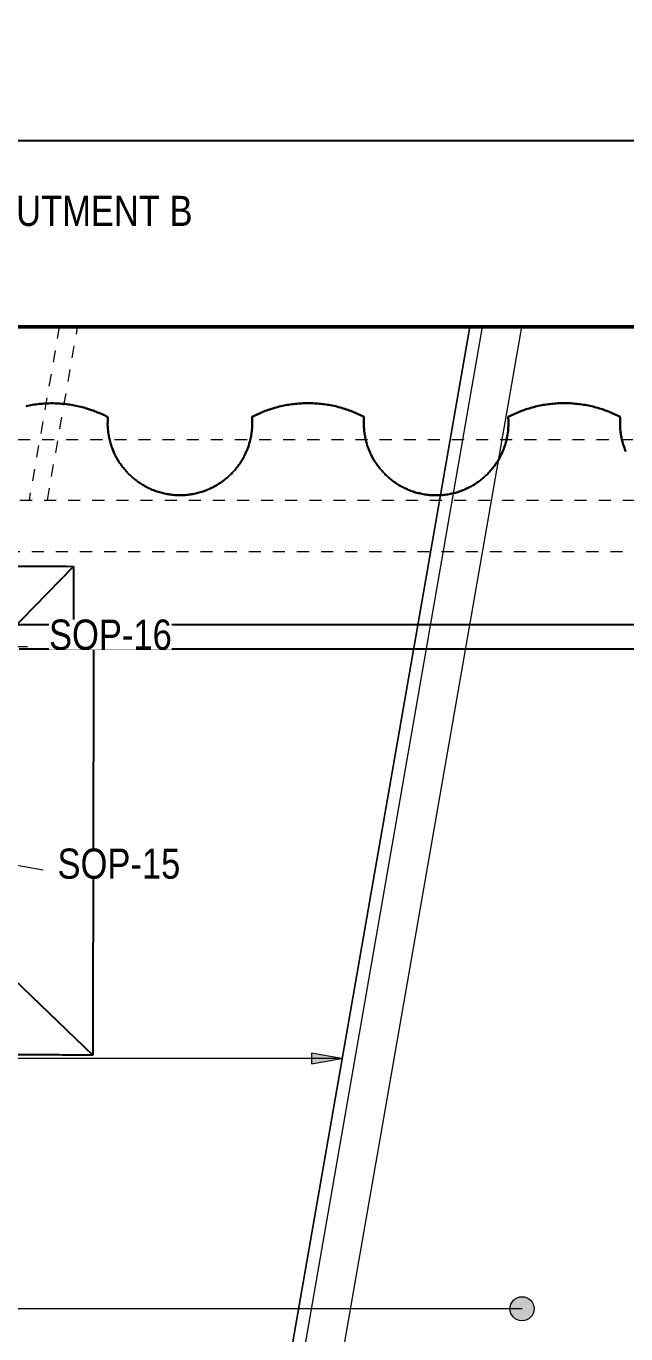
# Model space of a CAD drawing. Header units: metres. Extents: x -1161 to -1080, y 3 to 563.
# Drawn here: x -1133.77 to -1128.8, y 537.69 to 548.55 of the extents above; entities that cross this region are included whole.
import ezdxf

# ---------------------------------------------------------------- set-up
doc = ezdxf.new("R2010")
doc.units = ezdxf.units.M
doc.linetypes.add('JacobsDash', pattern=[0.0045, 0.003, -0.0015])
doc.linetypes.add('JacobsGridLine', pattern=[0.0145, 0.01, -0.001, 0.0025, -0.001])
for name, color, linetype, lineweight in [('A-ANNO-NOTE', 7, 'Continuous', 9), ('A-DETL', 7, 'Continuous', 13), ('A-GENM', 7, 'Continuous', 35), ('A-ROOF', 7, 'Continuous', 50), ('G-ANNO-TEXT', 7, 'Continuous', 9), ('S-BEAM', 7, 'Continuous', 50), ('S-FNDN-IDEN', 7, 'Continuous', 18), ('S-GRID', 7, 'Continuous', 9)]:
    doc.layers.add(name, color=color, linetype=linetype, lineweight=lineweight)
doc.styles.add('Arial Narrow_2', font='ARIALN.TTF', dxfattribs={"height": 0.25})

# ---------------------------------------------------------------- blocks, each defined once
blk = doc.blocks.new('Top of Pavement - RL A - Top of Pavement - RL A-68818558-DRG-2873171 - BARRIER LAYOUT')
at = {"layer": 'A-GENM', "color": 253, "lineweight": 25, "true_color": 0xa3a3a3}
for points, knots in [([(133.654, 52.825), (133.671, 52.762), (133.724, 52.562), (133.813, 52.227), (133.922, 51.82), (134.03, 51.413), (134.138, 51.006), (134.246, 50.599), (134.354, 50.192), (134.462, 49.785), (134.57, 49.378), (134.679, 48.971), (134.787, 48.564), (134.895, 48.158), (135.003, 47.751), (135.111, 47.344), (135.219, 46.937), (135.327, 46.53), (135.436, 46.123), (135.544, 45.716), (135.652, 45.309), (135.76, 44.902), (135.868, 44.495), (135.976, 44.088), (136.084, 43.681), (136.193, 43.274), (136.301, 42.867), (136.409, 42.46), (136.517, 42.053), (136.625, 41.646), (136.733, 41.239), (136.841, 40.832), (136.95, 40.425), (137.058, 40.018), (137.166, 39.611), (137.274, 39.204), (137.382, 38.797), (137.49, 38.39), (137.598, 37.983), (137.707, 37.576), (137.815, 37.169), (137.923, 36.762), (138.031, 36.355), (138.139, 35.948), (138.247, 35.541), (138.356, 35.134), (138.464, 34.727), (138.572, 34.32), (138.68, 33.913), (138.788, 33.506), (138.896, 33.099), (139.004, 32.692), (139.113, 32.285), (139.221, 31.878), (139.329, 31.471), (139.437, 31.064), (139.545, 30.657), (139.653, 30.25), (139.761, 29.843), (139.87, 29.436), (139.978, 29.029), (140.086, 28.622), (140.194, 28.215), (140.302, 27.808), (140.41, 27.401), (140.518, 26.994), (140.627, 26.587), (140.735, 26.18), (140.843, 25.773), (140.951, 25.366), (141.059, 24.959), (141.167, 24.552), (141.275, 24.145), (141.384, 23.738), (141.492, 23.332), (141.6, 22.925), (141.708, 22.518), (141.816, 22.111), (141.924, 21.704), (142.032, 21.297), (142.141, 20.89), (142.249, 20.483), (142.357, 20.076), (142.465, 19.669), (142.573, 19.262), (142.681, 18.855), (142.789, 18.448), (142.898, 18.041), (143.006, 17.634), (143.114, 17.227), (143.222, 16.82), (143.33, 16.413), (143.438, 16.006), (143.546, 15.599), (143.655, 15.192), (143.763, 14.785), (143.871, 14.378), (143.961, 14.039), (144.033, 13.767), (144.087, 13.564), (144.141, 13.36), (144.213, 13.089), (144.303, 12.75), (144.412, 12.343), (144.52, 11.936), (144.628, 11.529), (144.736, 11.122), (144.844, 10.715), (144.952, 10.308), (145.06, 9.901), (145.168, 9.494), (145.261, 9.156), (145.339, 8.886), (145.399, 8.685), (145.463, 8.484), (145.529, 8.284), (145.597, 8.085), (145.665, 7.886), (145.733, 7.687), (145.822, 7.422), (145.911, 7.155), (145.999, 6.889), (146.088, 6.624), (146.2, 6.291), (146.334, 5.892), (146.467, 5.494), (146.601, 5.095), (146.734, 4.696), (146.868, 4.297), (147.003, 3.899), (147.137, 3.5), (147.317, 2.969), (147.497, 2.438), (147.677, 1.907), (147.811, 1.509), (147.946, 1.11), (148.081, 0.712), (148.216, 0.314), (148.351, -0.085), (148.486, -0.483), (148.62, -0.881), (148.755, -1.28), (148.89, -1.678), (149.025, -2.076), (149.16, -2.474), (149.294, -2.873), (149.429, -3.271), (149.564, -3.669), (149.699, -4.067), (149.833, -4.465), (149.923, -4.73), (149.968, -4.861)], [0.3165601, 0.3165601, 0.3165601, 0.3165601, 0.3179191, 0.3208092, 0.3236994, 0.3265896, 0.3294798, 0.3323699, 0.3352601, 0.3381503, 0.3410405, 0.3439306, 0.3468208, 0.349711, 0.3526012, 0.3554913, 0.3583815, 0.3612717, 0.3641618, 0.367052, 0.3699422, 0.3728324, 0.3757225, 0.3786127, 0.3815029, 0.3843931, 0.3872832, 0.3901734, 0.3930636, 0.3959538, 0.3988439, 0.4017341, 0.4046243, 0.4075145, 0.4104046, 0.4132948, 0.416185, 0.4190751, 0.4219653, 0.4248555, 0.4277457, 0.4306358, 0.433526, 0.4364162, 0.4393064, 0.4421965, 0.4450867, 0.4479769, 0.4508671, 0.4537572, 0.4566474, 0.4595376, 0.4624277, 0.4653179, 0.4682081, 0.4710983, 0.4739884, 0.4768786, 0.4797688, 0.482659, 0.4855491, 0.4884393, 0.4913295, 0.4942197, 0.4971098, 0.5, 0.5028902, 0.5057803, 0.5086705, 0.5115607, 0.5144509, 0.517341, 0.5202312, 0.5231214, 0.5260116, 0.5289017, 0.5317919, 0.5346821, 0.5375723, 0.5404624, 0.5433526, 0.5462428, 0.5491329, 0.5520231, 0.5549133, 0.5578035, 0.5606936, 0.5635838, 0.566474, 0.5693642, 0.5722543, 0.5751445, 0.5780347, 0.5809249, 0.583815, 0.5867052, 0.5895954, 0.5924855, 0.5939306, 0.5953757, 0.5968208, 0.5982659, 0.6011561, 0.6040462, 0.6069364, 0.6098266, 0.6127168, 0.6156069, 0.6184971, 0.6213873, 0.6242775, 0.6271676, 0.6286127, 0.6300578, 0.6315029, 0.632948, 0.6343931, 0.6358382, 0.6372832, 0.6387283, 0.6416185, 0.6430636, 0.6445087, 0.6473988, 0.650289, 0.6531792, 0.6560694, 0.6589595, 0.6618497, 0.6647399, 0.6676301, 0.6705202, 0.6763006, 0.6791908, 0.6820809, 0.6849711, 0.6878613, 0.6907514, 0.6936416, 0.6965318, 0.699422, 0.7023121, 0.7052023, 0.7080925, 0.7109827, 0.7138728, 0.716763, 0.7196532, 0.7225434, 0.7254335, 0.7283052, 0.7283052, 0.7283052, 0.7283052]), ([(133.654, 52.825), (133.671, 52.762), (133.724, 52.562), (133.813, 52.227), (133.922, 51.82), (134.03, 51.413), (134.138, 51.006), (134.246, 50.599), (134.354, 50.192), (134.462, 49.785), (134.57, 49.378), (134.679, 48.971), (134.787, 48.564), (134.895, 48.158), (135.003, 47.751), (135.111, 47.344), (135.219, 46.937), (135.327, 46.53), (135.436, 46.123), (135.544, 45.716), (135.652, 45.309), (135.76, 44.902), (135.868, 44.495), (135.976, 44.088), (136.084, 43.681), (136.193, 43.274), (136.301, 42.867), (136.409, 42.46), (136.517, 42.053), (136.625, 41.646), (136.733, 41.239), (136.841, 40.832), (136.95, 40.425), (137.058, 40.018), (137.166, 39.611), (137.274, 39.204), (137.382, 38.797), (137.49, 38.39), (137.598, 37.983), (137.707, 37.576), (137.815, 37.169), (137.923, 36.762), (138.031, 36.355), (138.139, 35.948), (138.247, 35.541), (138.356, 35.134), (138.464, 34.727), (138.572, 34.32), (138.68, 33.913), (138.788, 33.506), (138.896, 33.099), (139.004, 32.692), (139.113, 32.285), (139.221, 31.878), (139.329, 31.471), (139.437, 31.064), (139.545, 30.657), (139.653, 30.25), (139.761, 29.843), (139.87, 29.436), (139.978, 29.029), (140.086, 28.622), (140.194, 28.215), (140.302, 27.808), (140.41, 27.401), (140.518, 26.994), (140.627, 26.587), (140.735, 26.18), (140.843, 25.773), (140.951, 25.366), (141.059, 24.959), (141.167, 24.552), (141.275, 24.145), (141.384, 23.738), (141.528, 23.196), (141.672, 22.653), (141.816, 22.111), (141.924, 21.704), (142.032, 21.297), (142.141, 20.89), (142.249, 20.483), (142.357, 20.076), (142.465, 19.669), (142.573, 19.262), (142.681, 18.855), (142.789, 18.448), (142.898, 18.041), (143.006, 17.634), (143.114, 17.227), (143.222, 16.82), (143.33, 16.413), (143.438, 16.006), (143.546, 15.599), (143.655, 15.192), (143.763, 14.785), (143.871, 14.378), (143.961, 14.039), (144.033, 13.767), (144.087, 13.564), (144.141, 13.36), (144.213, 13.089), (144.303, 12.75), (144.412, 12.343), (144.52, 11.936), (144.628, 11.529), (144.736, 11.122), (144.844, 10.715), (144.952, 10.308), (145.06, 9.901), (145.168, 9.494), (145.261, 9.156), (145.339, 8.886), (145.399, 8.685), (145.463, 8.484), (145.529, 8.284), (145.597, 8.085), (145.665, 7.886), (145.733, 7.687), (145.822, 7.422), (145.911, 7.155), (145.999, 6.889), (146.088, 6.624), (146.2, 6.291), (146.334, 5.892), (146.467, 5.494), (146.601, 5.095), (146.734, 4.696), (146.868, 4.297), (147.003, 3.899), (147.137, 3.5), (147.272, 3.102), (147.407, 2.704), (147.542, 2.305), (147.677, 1.907), (147.811, 1.509), (147.946, 1.11), (148.081, 0.712), (148.216, 0.314), (148.351, -0.085), (148.486, -0.483), (148.62, -0.881), (148.755, -1.28), (148.89, -1.678), (149.025, -2.076), (149.16, -2.474), (149.294, -2.873), (149.429, -3.271), (149.564, -3.669), (149.699, -4.067), (149.833, -4.465), (149.923, -4.73), (149.968, -4.861)], [0.3165601, 0.3165601, 0.3165601, 0.3165601, 0.3179191, 0.3208092, 0.3236994, 0.3265896, 0.3294798, 0.3323699, 0.3352601, 0.3381503, 0.3410405, 0.3439306, 0.3468208, 0.349711, 0.3526012, 0.3554913, 0.3583815, 0.3612717, 0.3641618, 0.367052, 0.3699422, 0.3728324, 0.3757225, 0.3786127, 0.3815029, 0.3843931, 0.3872832, 0.3901734, 0.3930636, 0.3959538, 0.3988439, 0.4017341, 0.4046243, 0.4075145, 0.4104046, 0.4132948, 0.416185, 0.4190751, 0.4219653, 0.4248555, 0.4277457, 0.4306358, 0.433526, 0.4364162, 0.4393064, 0.4421965, 0.4450867, 0.4479769, 0.4508671, 0.4537572, 0.4566474, 0.4595376, 0.4624277, 0.4653179, 0.4682081, 0.4710983, 0.4739884, 0.4768786, 0.4797688, 0.482659, 0.4855491, 0.4884393, 0.4913295, 0.4942197, 0.4971098, 0.5, 0.5028902, 0.5057803, 0.5086705, 0.5115607, 0.5144509, 0.517341, 0.5202312, 0.5231214, 0.5260116, 0.5317919, 0.5346821, 0.5375723, 0.5404624, 0.5433526, 0.5462428, 0.5491329, 0.5520231, 0.5549133, 0.5578035, 0.5606936, 0.5635838, 0.566474, 0.5693642, 0.5722543, 0.5751445, 0.5780347, 0.5809249, 0.583815, 0.5867052, 0.5895954, 0.5924855, 0.5939306, 0.5953757, 0.5968208, 0.5982659, 0.6011561, 0.6040462, 0.6069364, 0.6098266, 0.6127168, 0.6156069, 0.6184971, 0.6213873, 0.6242775, 0.6271676, 0.6286127, 0.6300578, 0.6315029, 0.632948, 0.6343931, 0.6358382, 0.6372832, 0.6387283, 0.6416185, 0.6430636, 0.6445087, 0.6473988, 0.650289, 0.6531792, 0.6560694, 0.6589595, 0.6618497, 0.6647399, 0.6676301, 0.6705202, 0.6734104, 0.6763006, 0.6791908, 0.6820809, 0.6849711, 0.6878613, 0.6907514, 0.6936416, 0.6965318, 0.699422, 0.7023121, 0.7052023, 0.7080925, 0.7109827, 0.7138728, 0.716763, 0.7196532, 0.7225434, 0.7254335, 0.7283052, 0.7283052, 0.7283052, 0.7283052])]:
    blk.add_open_spline(points, degree=3, knots=knots, dxfattribs=at)
at = {"layer": 'A-GENM', "color": 9, "lineweight": 25, "true_color": 0xbebebe}
blk.add_open_spline([(134.339, 34.59), (134.303, 34.726), (134.231, 34.997), (134.14, 35.337), (134.086, 35.543), (134.067, 35.612)], degree=3, knots=[-0.439306358, -0.439306358, -0.439306358, -0.439306358, -0.436416185, -0.433526012, -0.432039707, -0.432039707, -0.432039707, -0.432039707], dxfattribs=at)
for points in [[(133.928, 35.356), (133.964, 35.22), (134, 35.085), (134.036, 34.949)], [(134.036, 34.949), (134.072, 34.814), (134.108, 34.678), (134.144, 34.543)], [(134.144, 34.543), (134.18, 34.407), (134.216, 34.272), (134.252, 34.136)], [(134.447, 34.184), (134.411, 34.319), (134.375, 34.455), (134.339, 34.59)], [(134.252, 34.136), (134.288, 34.001), (134.324, 33.865), (134.36, 33.73)], [(134.987, 32.151), (134.951, 32.287), (134.879, 32.558), (134.771, 32.964), (134.663, 33.371), (134.555, 33.777), (134.483, 34.048), (134.447, 34.184)], [(134.36, 33.73), (134.396, 33.594), (134.432, 33.459), (134.468, 33.324)], [(134.468, 33.324), (134.505, 33.188), (134.541, 33.053), (134.577, 32.917)], [(134.577, 32.917), (134.613, 32.782), (134.649, 32.646), (134.685, 32.511)], [(134.685, 32.511), (134.721, 32.375), (134.757, 32.24), (134.793, 32.104)], [(135.311, 30.932), (135.275, 31.067), (135.203, 31.338), (135.095, 31.745), (135.023, 32.016), (134.987, 32.151)], [(134.793, 32.104), (134.829, 31.969), (134.865, 31.833), (134.901, 31.698)], [(134.901, 31.698), (134.937, 31.562), (134.973, 31.427), (135.009, 31.291)], [(135.009, 31.291), (135.045, 31.156), (135.081, 31.02), (135.117, 30.885)], [(135.117, 30.885), (135.153, 30.749), (135.189, 30.614), (135.225, 30.478)], [(135.635, 29.712), (135.599, 29.848), (135.527, 30.119), (135.419, 30.525), (135.347, 30.796), (135.311, 30.932)]]:
    blk.add_open_spline(points, degree=3, dxfattribs=at)
blk = doc.blocks.new('T2DPAA-T2D-C3S-RS-M3D-100334_rvt-1-DRG-2873171 - BARRIER LAYOUT')
at = {"layer": 'A-GENM', "color": 254, "lineweight": 25, "true_color": 0xd1d1d1}
for p, q in [((-1134.029, 543.397), (-1133.378, 544.064)), ((-1134.541, 541.275), (-1133.218, 540.005))]:
    blk.add_line(p, q, dxfattribs=at)
at = {"layer": 'A-GENM', "color": 9, "lineweight": 25, "true_color": 0xbebebe, "flags": 128}
for points in [[(-1133.378, 544.064), (-1133.378, 543.995), (-1133.379, 543.925), (-1133.379, 543.856), (-1133.379, 543.786), (-1133.379, 543.717), (-1133.379, 543.647), (-1133.379, 543.578)], [(-1133.379, 543.578), (-1133.346, 543.538), (-1133.313, 543.498), (-1133.279, 543.458), (-1133.246, 543.418), (-1133.213, 543.378)], [(-1133.213, 543.378), (-1133.213, 543.003), (-1133.214, 542.629), (-1133.215, 542.254), (-1133.215, 541.879), (-1133.216, 541.504), (-1133.216, 541.13), (-1133.217, 540.755), (-1133.218, 540.38), (-1133.218, 540.005)]]:
    blk.add_lwpolyline(points, dxfattribs=at)
at = {"layer": 'A-GENM', "color": 9, "lineweight": 25, "true_color": 0xbebebe}
for points in [[(-1133.771, 545.395), (-1133.754, 545.398), (-1133.736, 545.402), (-1133.718, 545.405)], [(-1133.718, 545.405), (-1133.701, 545.408), (-1133.683, 545.41), (-1133.665, 545.412)], [(-1133.665, 545.412), (-1133.647, 545.414), (-1133.63, 545.415), (-1133.612, 545.416)], [(-1133.612, 545.416), (-1133.594, 545.417), (-1133.576, 545.418), (-1133.558, 545.418)], [(-1133.558, 545.418), (-1133.54, 545.418), (-1133.522, 545.417), (-1133.504, 545.416)], [(-1133.504, 545.416), (-1133.487, 545.415), (-1133.469, 545.414), (-1133.451, 545.412)], [(-1133.451, 545.412), (-1133.433, 545.41), (-1133.415, 545.408), (-1133.398, 545.405)], [(-1133.398, 545.405), (-1133.38, 545.402), (-1133.362, 545.399), (-1133.345, 545.395)], [(-1133.345, 545.395), (-1133.327, 545.391), (-1133.31, 545.387), (-1133.293, 545.382)], [(-1133.293, 545.382), (-1133.276, 545.377), (-1133.258, 545.372), (-1133.242, 545.366)], [(-1133.242, 545.366), (-1133.225, 545.361), (-1133.208, 545.355), (-1133.191, 545.348)], [(-1133.191, 545.348), (-1133.174, 545.341), (-1133.158, 545.334), (-1133.142, 545.327)], [(-1133.142, 545.327), (-1133.125, 545.32), (-1133.109, 545.312), (-1133.093, 545.303)], [(-1131.898, 545.304), (-1131.882, 545.313), (-1131.866, 545.321), (-1131.849, 545.328)], [(-1131.849, 545.328), (-1131.833, 545.335), (-1131.817, 545.342), (-1131.8, 545.349)], [(-1131.8, 545.349), (-1131.783, 545.356), (-1131.767, 545.362), (-1131.75, 545.367)], [(-1131.75, 545.367), (-1131.733, 545.373), (-1131.715, 545.378), (-1131.698, 545.383)], [(-1131.698, 545.383), (-1131.681, 545.388), (-1131.664, 545.392), (-1131.646, 545.396)], [(-1131.646, 545.396), (-1131.629, 545.4), (-1131.611, 545.403), (-1131.593, 545.406)], [(-1131.593, 545.406), (-1131.576, 545.409), (-1131.558, 545.411), (-1131.54, 545.413)], [(-1131.54, 545.413), (-1131.522, 545.415), (-1131.504, 545.416), (-1131.487, 545.417)], [(-1131.487, 545.417), (-1131.469, 545.418), (-1131.451, 545.419), (-1131.433, 545.419)], [(-1131.433, 545.419), (-1131.415, 545.419), (-1131.397, 545.418), (-1131.379, 545.417)], [(-1131.379, 545.417), (-1131.361, 545.416), (-1131.344, 545.415), (-1131.326, 545.413)], [(-1131.326, 545.413), (-1131.308, 545.411), (-1131.29, 545.409), (-1131.273, 545.406)], [(-1131.273, 545.406), (-1131.255, 545.403), (-1131.237, 545.4), (-1131.22, 545.396)], [(-1131.22, 545.396), (-1131.202, 545.392), (-1131.185, 545.388), (-1131.168, 545.383)], [(-1131.168, 545.383), (-1131.15, 545.378), (-1131.133, 545.373), (-1131.116, 545.367)], [(-1131.116, 545.367), (-1131.099, 545.362), (-1131.083, 545.356), (-1131.066, 545.349)], [(-1131.066, 545.349), (-1131.049, 545.342), (-1131.033, 545.335), (-1131.017, 545.328)], [(-1131.017, 545.328), (-1131, 545.321), (-1130.984, 545.313), (-1130.968, 545.304)], [(-1129.773, 545.305), (-1129.757, 545.313), (-1129.741, 545.321), (-1129.724, 545.328)], [(-1129.724, 545.328), (-1129.708, 545.336), (-1129.692, 545.343), (-1129.675, 545.349)], [(-1129.675, 545.349), (-1129.658, 545.356), (-1129.642, 545.362), (-1129.625, 545.368)], [(-1129.625, 545.368), (-1129.608, 545.373), (-1129.59, 545.378), (-1129.573, 545.383)], [(-1129.573, 545.383), (-1129.556, 545.388), (-1129.539, 545.392), (-1129.521, 545.396)], [(-1129.521, 545.396), (-1129.504, 545.4), (-1129.486, 545.403), (-1129.468, 545.406)], [(-1129.468, 545.406), (-1129.451, 545.409), (-1129.433, 545.411), (-1129.415, 545.413)], [(-1129.415, 545.413), (-1129.397, 545.415), (-1129.38, 545.417), (-1129.362, 545.418)], [(-1129.362, 545.418), (-1129.344, 545.419), (-1129.326, 545.419), (-1129.308, 545.419)], [(-1129.308, 545.419), (-1129.29, 545.419), (-1129.272, 545.419), (-1129.254, 545.418)], [(-1129.254, 545.418), (-1129.236, 545.417), (-1129.219, 545.415), (-1129.201, 545.413)], [(-1129.201, 545.413), (-1129.183, 545.411), (-1129.165, 545.409), (-1129.148, 545.406)], [(-1129.148, 545.406), (-1129.13, 545.403), (-1129.112, 545.4), (-1129.095, 545.396)], [(-1129.095, 545.396), (-1129.077, 545.392), (-1129.06, 545.388), (-1129.043, 545.383)], [(-1129.043, 545.383), (-1129.025, 545.378), (-1129.008, 545.373), (-1128.991, 545.368)], [(-1128.991, 545.368), (-1128.974, 545.362), (-1128.958, 545.356), (-1128.941, 545.349)], [(-1128.941, 545.349), (-1128.924, 545.343), (-1128.908, 545.336), (-1128.892, 545.328)], [(-1128.892, 545.328), (-1128.875, 545.321), (-1128.859, 545.313), (-1128.843, 545.305)], [(-1133.095, 545.26), (-1133.096, 545.246), (-1133.095, 545.232), (-1133.094, 545.217)], [(-1133.093, 545.303), (-1133.095, 545.289), (-1133.095, 545.275), (-1133.095, 545.26)], [(-1131.901, 545.175), (-1131.899, 545.19), (-1131.897, 545.204), (-1131.897, 545.218)], [(-1131.896, 545.261), (-1131.896, 545.276), (-1131.896, 545.29), (-1131.898, 545.304)], [(-1131.897, 545.218), (-1131.896, 545.233), (-1131.895, 545.247), (-1131.896, 545.261)], [(-1130.97, 545.261), (-1130.971, 545.247), (-1130.97, 545.232), (-1130.969, 545.218)], [(-1130.968, 545.304), (-1130.97, 545.29), (-1130.97, 545.276), (-1130.97, 545.261)], [(-1130.969, 545.218), (-1130.969, 545.204), (-1130.967, 545.189), (-1130.965, 545.175)], [(-1129.776, 545.175), (-1129.774, 545.19), (-1129.772, 545.204), (-1129.772, 545.218)], [(-1129.771, 545.261), (-1129.771, 545.276), (-1129.771, 545.29), (-1129.773, 545.305)], [(-1129.772, 545.218), (-1129.771, 545.233), (-1129.77, 545.247), (-1129.771, 545.261)], [(-1128.845, 545.263), (-1128.846, 545.249), (-1128.845, 545.235), (-1128.845, 545.221)], [(-1128.843, 545.305), (-1128.844, 545.291), (-1128.845, 545.277), (-1128.845, 545.263)], [(-1128.845, 545.221), (-1128.844, 545.207), (-1128.843, 545.193), (-1128.841, 545.179)], [(-1133.09, 545.174), (-1133.088, 545.16), (-1133.086, 545.146), (-1133.083, 545.132)], [(-1131.918, 545.091), (-1131.914, 545.105), (-1131.911, 545.119), (-1131.908, 545.133)], [(-1131.908, 545.133), (-1131.905, 545.147), (-1131.903, 545.161), (-1131.901, 545.175)], [(-1130.965, 545.175), (-1130.963, 545.161), (-1130.961, 545.147), (-1130.958, 545.133)], [(-1130.958, 545.133), (-1130.955, 545.118), (-1130.952, 545.104), (-1130.948, 545.091)], [(-1129.793, 545.091), (-1129.789, 545.105), (-1129.786, 545.119), (-1129.783, 545.133)], [(-1129.783, 545.133), (-1129.78, 545.147), (-1129.777, 545.161), (-1129.776, 545.175)], [(-1128.841, 545.179), (-1128.839, 545.165), (-1128.837, 545.152), (-1128.834, 545.138)], [(-1128.834, 545.138), (-1128.832, 545.124), (-1128.828, 545.111), (-1128.825, 545.097)], [(-1133.072, 545.09), (-1133.068, 545.076), (-1133.064, 545.062), (-1133.059, 545.049)], [(-1133.043, 545.009), (-1133.037, 544.996), (-1133.031, 544.983), (-1133.024, 544.97)], [(-1131.967, 544.971), (-1131.96, 544.984), (-1131.953, 544.997), (-1131.948, 545.01)], [(-1131.948, 545.01), (-1131.942, 545.023), (-1131.936, 545.036), (-1131.931, 545.05)], [(-1131.931, 545.05), (-1131.927, 545.063), (-1131.922, 545.077), (-1131.918, 545.091)], [(-1130.948, 545.091), (-1130.944, 545.077), (-1130.94, 545.063), (-1130.935, 545.05)], [(-1130.935, 545.05), (-1130.93, 545.036), (-1130.924, 545.023), (-1130.919, 545.009)], [(-1130.919, 545.009), (-1130.913, 544.996), (-1130.906, 544.983), (-1130.9, 544.971)], [(-1129.841, 544.971), (-1129.835, 544.984), (-1129.828, 544.996), (-1129.822, 545.01)], [(-1129.822, 545.01), (-1129.816, 545.023), (-1129.811, 545.036), (-1129.806, 545.05)], [(-1129.806, 545.05), (-1129.801, 545.063), (-1129.797, 545.077), (-1129.793, 545.091)], [(-1128.825, 545.097), (-1128.821, 545.084), (-1128.817, 545.07), (-1128.812, 545.057)], [(-1128.812, 545.057), (-1128.808, 545.044), (-1128.803, 545.031), (-1128.797, 545.018)], [(-1133.024, 544.97), (-1133.017, 544.958), (-1133.01, 544.945), (-1133.002, 544.933)], [(-1133.002, 544.933), (-1132.994, 544.921), (-1132.986, 544.909), (-1132.978, 544.898)], [(-1132.978, 544.898), (-1132.969, 544.886), (-1132.96, 544.875), (-1132.951, 544.864)], [(-1132.039, 544.865), (-1132.03, 544.876), (-1132.021, 544.887), (-1132.013, 544.898)], [(-1132.013, 544.898), (-1132.004, 544.91), (-1131.996, 544.922), (-1131.988, 544.934)], [(-1131.988, 544.934), (-1131.981, 544.946), (-1131.973, 544.959), (-1131.967, 544.971)], [(-1130.9, 544.971), (-1130.893, 544.958), (-1130.886, 544.946), (-1130.878, 544.933)], [(-1130.878, 544.933), (-1130.87, 544.921), (-1130.862, 544.909), (-1130.854, 544.898)], [(-1130.854, 544.898), (-1130.845, 544.886), (-1130.836, 544.875), (-1130.827, 544.864)], [(-1129.914, 544.864), (-1129.905, 544.875), (-1129.896, 544.886), (-1129.887, 544.898)], [(-1129.887, 544.898), (-1129.879, 544.909), (-1129.871, 544.921), (-1129.863, 544.933)], [(-1129.863, 544.933), (-1129.855, 544.946), (-1129.848, 544.958), (-1129.841, 544.971)], [(-1132.922, 544.832), (-1132.911, 544.822), (-1132.901, 544.812), (-1132.89, 544.803)], [(-1132.133, 544.776), (-1132.122, 544.785), (-1132.111, 544.794), (-1132.1, 544.803)], [(-1132.1, 544.803), (-1132.089, 544.813), (-1132.079, 544.823), (-1132.069, 544.833)], [(-1132.069, 544.833), (-1132.059, 544.843), (-1132.049, 544.854), (-1132.039, 544.865)], [(-1130.827, 544.864), (-1130.817, 544.853), (-1130.808, 544.842), (-1130.797, 544.832)], [(-1130.797, 544.832), (-1130.787, 544.822), (-1130.777, 544.812), (-1130.766, 544.802)], [(-1130.766, 544.802), (-1130.755, 544.793), (-1130.744, 544.784), (-1130.733, 544.775)], [(-1130.008, 544.775), (-1129.997, 544.784), (-1129.986, 544.793), (-1129.975, 544.803)], [(-1129.975, 544.803), (-1129.964, 544.812), (-1129.953, 544.822), (-1129.943, 544.832)], [(-1129.943, 544.832), (-1129.933, 544.842), (-1129.924, 544.853), (-1129.914, 544.864)], [(-1132.857, 544.776), (-1132.845, 544.767), (-1132.833, 544.759), (-1132.821, 544.751)], [(-1132.784, 544.729), (-1132.772, 544.722), (-1132.759, 544.715), (-1132.746, 544.709)], [(-1132.746, 544.709), (-1132.733, 544.703), (-1132.719, 544.698), (-1132.706, 544.693)], [(-1132.706, 544.693), (-1132.693, 544.688), (-1132.679, 544.683), (-1132.665, 544.679)], [(-1132.665, 544.679), (-1132.651, 544.675), (-1132.637, 544.671), (-1132.623, 544.668)], [(-1132.367, 544.669), (-1132.353, 544.672), (-1132.339, 544.675), (-1132.325, 544.679)], [(-1132.325, 544.679), (-1132.311, 544.684), (-1132.297, 544.688), (-1132.284, 544.693)], [(-1132.284, 544.693), (-1132.27, 544.698), (-1132.257, 544.704), (-1132.244, 544.71)], [(-1132.244, 544.71), (-1132.231, 544.716), (-1132.218, 544.722), (-1132.206, 544.729)], [(-1132.206, 544.729), (-1132.193, 544.736), (-1132.181, 544.744), (-1132.169, 544.751)], [(-1132.169, 544.751), (-1132.157, 544.759), (-1132.145, 544.768), (-1132.133, 544.776)], [(-1130.733, 544.775), (-1130.721, 544.766), (-1130.709, 544.758), (-1130.697, 544.75)], [(-1130.697, 544.75), (-1130.685, 544.743), (-1130.673, 544.735), (-1130.66, 544.728)], [(-1130.66, 544.728), (-1130.648, 544.721), (-1130.635, 544.715), (-1130.622, 544.709)], [(-1130.622, 544.709), (-1130.609, 544.703), (-1130.595, 544.697), (-1130.582, 544.692)], [(-1130.582, 544.692), (-1130.568, 544.687), (-1130.555, 544.682), (-1130.541, 544.678)], [(-1130.541, 544.678), (-1130.527, 544.674), (-1130.513, 544.671), (-1130.499, 544.668)], [(-1130.242, 544.668), (-1130.228, 544.671), (-1130.214, 544.674), (-1130.2, 544.678)], [(-1130.2, 544.678), (-1130.186, 544.682), (-1130.172, 544.687), (-1130.159, 544.692)], [(-1130.159, 544.692), (-1130.146, 544.697), (-1130.132, 544.703), (-1130.119, 544.709)], [(-1130.119, 544.709), (-1130.106, 544.715), (-1130.093, 544.721), (-1130.081, 544.728)], [(-1130.081, 544.728), (-1130.068, 544.735), (-1130.056, 544.743), (-1130.044, 544.75)], [(-1130.044, 544.75), (-1130.032, 544.758), (-1130.02, 544.767), (-1130.008, 544.775)], [(-1132.623, 544.668), (-1132.609, 544.665), (-1132.595, 544.663), (-1132.581, 544.661)], [(-1132.581, 544.661), (-1132.567, 544.659), (-1132.552, 544.657), (-1132.538, 544.656)], [(-1132.538, 544.656), (-1132.524, 544.655), (-1132.509, 544.655), (-1132.495, 544.655)], [(-1132.494, 544.655), (-1132.48, 544.655), (-1132.466, 544.655), (-1132.452, 544.656)], [(-1132.452, 544.656), (-1132.438, 544.657), (-1132.423, 544.659), (-1132.409, 544.661)], [(-1132.409, 544.661), (-1132.395, 544.663), (-1132.381, 544.666), (-1132.367, 544.669)], [(-1130.499, 544.668), (-1130.485, 544.664), (-1130.471, 544.662), (-1130.456, 544.66)], [(-1130.456, 544.66), (-1130.442, 544.658), (-1130.428, 544.656), (-1130.414, 544.655)], [(-1130.414, 544.655), (-1130.399, 544.654), (-1130.385, 544.654), (-1130.37, 544.654)], [(-1130.37, 544.654), (-1130.356, 544.654), (-1130.342, 544.654), (-1130.327, 544.655)], [(-1130.327, 544.655), (-1130.313, 544.656), (-1130.299, 544.658), (-1130.284, 544.66)], [(-1130.284, 544.66), (-1130.27, 544.662), (-1130.256, 544.664), (-1130.242, 544.668)], [(-1132.966, 543.578), (-1133.104, 543.578), (-1133.242, 543.578), (-1133.379, 543.578)], [(-1132.554, 543.578), (-1132.691, 543.578), (-1132.829, 543.578), (-1132.966, 543.578)], [(-1132.141, 543.578), (-1132.278, 543.578), (-1132.416, 543.578), (-1132.554, 543.578)], [(-1131.728, 543.578), (-1131.866, 543.578), (-1132.003, 543.578), (-1132.141, 543.578)], [(-1131.315, 543.578), (-1131.453, 543.578), (-1131.59, 543.578), (-1131.728, 543.578)], [(-1130.902, 543.578), (-1131.04, 543.578), (-1131.177, 543.578), (-1131.315, 543.578)], [(-1130.489, 543.578), (-1130.627, 543.578), (-1130.765, 543.578), (-1130.902, 543.578)], [(-1130.077, 543.578), (-1130.214, 543.578), (-1130.352, 543.578), (-1130.489, 543.578)], [(-1129.664, 543.578), (-1129.801, 543.578), (-1129.939, 543.578), (-1130.077, 543.578)], [(-1129.251, 543.578), (-1129.389, 543.578), (-1129.526, 543.578), (-1129.664, 543.578)], [(-1128.838, 543.578), (-1128.976, 543.578), (-1129.113, 543.578), (-1129.251, 543.578)], [(-1128.425, 543.578), (-1128.563, 543.578), (-1128.701, 543.578), (-1128.838, 543.578)], [(-1133.213, 543.378), (-1133.083, 543.378), (-1132.953, 543.378), (-1132.823, 543.378)], [(-1132.823, 543.378), (-1132.693, 543.378), (-1132.563, 543.378), (-1132.433, 543.378)], [(-1132.433, 543.378), (-1132.303, 543.378), (-1132.043, 543.378), (-1131.654, 543.378), (-1131.394, 543.378), (-1131.264, 543.378)], [(-1131.264, 543.378), (-1131.134, 543.378), (-1131.004, 543.378), (-1130.874, 543.378)], [(-1130.874, 543.378), (-1130.744, 543.378), (-1130.485, 543.378), (-1130.225, 543.378), (-1130.095, 543.378)], [(-1130.095, 543.378), (-1129.965, 543.378), (-1129.705, 543.378), (-1129.445, 543.378), (-1129.316, 543.378)], [(-1129.316, 543.378), (-1129.186, 543.378), (-1129.056, 543.378), (-1128.926, 543.378)], [(-1128.926, 543.378), (-1128.796, 543.378), (-1128.536, 543.378), (-1128.146, 543.378), (-1127.887, 543.378), (-1127.757, 543.378)]]:
    blk.add_open_spline(points, degree=3, dxfattribs=at)
at = {"layer": 'A-GENM', "color": 253, "lineweight": 25, "true_color": 0xa3a3a3}
for points in [[(-1133.718, 545.405), (-1133.736, 545.402), (-1133.754, 545.398), (-1133.771, 545.395)], [(-1133.665, 545.412), (-1133.683, 545.41), (-1133.701, 545.408), (-1133.718, 545.405)], [(-1133.612, 545.416), (-1133.63, 545.415), (-1133.647, 545.414), (-1133.665, 545.412)], [(-1133.558, 545.418), (-1133.576, 545.418), (-1133.594, 545.417), (-1133.612, 545.416)], [(-1133.504, 545.416), (-1133.522, 545.417), (-1133.54, 545.418), (-1133.558, 545.418)], [(-1133.451, 545.412), (-1133.469, 545.414), (-1133.487, 545.415), (-1133.504, 545.416)], [(-1133.398, 545.405), (-1133.415, 545.408), (-1133.433, 545.41), (-1133.451, 545.412)], [(-1133.345, 545.395), (-1133.362, 545.399), (-1133.38, 545.402), (-1133.398, 545.405)], [(-1133.293, 545.382), (-1133.31, 545.387), (-1133.327, 545.391), (-1133.345, 545.395)], [(-1133.242, 545.366), (-1133.258, 545.372), (-1133.276, 545.377), (-1133.293, 545.382)], [(-1133.191, 545.348), (-1133.208, 545.355), (-1133.225, 545.361), (-1133.242, 545.366)], [(-1133.142, 545.327), (-1133.158, 545.334), (-1133.174, 545.341), (-1133.191, 545.348)], [(-1133.093, 545.303), (-1133.109, 545.312), (-1133.125, 545.32), (-1133.142, 545.327)], [(-1131.849, 545.328), (-1131.866, 545.321), (-1131.882, 545.313), (-1131.898, 545.304)], [(-1131.8, 545.349), (-1131.817, 545.342), (-1131.833, 545.335), (-1131.849, 545.328)], [(-1131.75, 545.367), (-1131.767, 545.362), (-1131.783, 545.356), (-1131.8, 545.349)], [(-1131.698, 545.383), (-1131.715, 545.378), (-1131.733, 545.373), (-1131.75, 545.367)], [(-1131.646, 545.396), (-1131.664, 545.392), (-1131.681, 545.388), (-1131.698, 545.383)], [(-1131.593, 545.406), (-1131.611, 545.403), (-1131.629, 545.4), (-1131.646, 545.396)], [(-1131.54, 545.413), (-1131.558, 545.411), (-1131.576, 545.409), (-1131.593, 545.406)], [(-1131.487, 545.417), (-1131.504, 545.416), (-1131.522, 545.415), (-1131.54, 545.413)], [(-1131.433, 545.419), (-1131.451, 545.419), (-1131.469, 545.418), (-1131.487, 545.417)], [(-1131.379, 545.417), (-1131.397, 545.418), (-1131.415, 545.419), (-1131.433, 545.419)], [(-1131.326, 545.413), (-1131.344, 545.415), (-1131.361, 545.416), (-1131.379, 545.417)], [(-1131.273, 545.406), (-1131.29, 545.409), (-1131.308, 545.411), (-1131.326, 545.413)], [(-1131.22, 545.396), (-1131.237, 545.4), (-1131.255, 545.403), (-1131.273, 545.406)], [(-1131.168, 545.383), (-1131.185, 545.388), (-1131.202, 545.392), (-1131.22, 545.396)], [(-1131.116, 545.367), (-1131.133, 545.373), (-1131.15, 545.378), (-1131.168, 545.383)], [(-1131.066, 545.349), (-1131.083, 545.356), (-1131.099, 545.362), (-1131.116, 545.367)], [(-1131.017, 545.328), (-1131.033, 545.335), (-1131.049, 545.342), (-1131.066, 545.349)], [(-1130.968, 545.304), (-1130.984, 545.313), (-1131, 545.321), (-1131.017, 545.328)], [(-1129.724, 545.328), (-1129.741, 545.321), (-1129.757, 545.313), (-1129.773, 545.305)], [(-1129.675, 545.349), (-1129.692, 545.343), (-1129.708, 545.336), (-1129.724, 545.328)], [(-1129.625, 545.368), (-1129.642, 545.362), (-1129.658, 545.356), (-1129.675, 545.349)], [(-1129.573, 545.383), (-1129.59, 545.378), (-1129.608, 545.373), (-1129.625, 545.368)], [(-1129.521, 545.396), (-1129.539, 545.392), (-1129.556, 545.388), (-1129.573, 545.383)], [(-1129.468, 545.406), (-1129.486, 545.403), (-1129.504, 545.4), (-1129.521, 545.396)], [(-1129.415, 545.413), (-1129.433, 545.411), (-1129.451, 545.409), (-1129.468, 545.406)], [(-1129.362, 545.418), (-1129.38, 545.417), (-1129.397, 545.415), (-1129.415, 545.413)], [(-1129.308, 545.419), (-1129.326, 545.419), (-1129.344, 545.419), (-1129.362, 545.418)], [(-1129.254, 545.418), (-1129.272, 545.419), (-1129.29, 545.419), (-1129.308, 545.419)], [(-1129.201, 545.413), (-1129.219, 545.415), (-1129.236, 545.417), (-1129.254, 545.418)], [(-1129.148, 545.406), (-1129.165, 545.409), (-1129.183, 545.411), (-1129.201, 545.413)], [(-1129.095, 545.396), (-1129.112, 545.4), (-1129.13, 545.403), (-1129.148, 545.406)], [(-1129.043, 545.383), (-1129.06, 545.388), (-1129.077, 545.392), (-1129.095, 545.396)], [(-1128.991, 545.368), (-1129.008, 545.373), (-1129.025, 545.378), (-1129.043, 545.383)], [(-1128.941, 545.349), (-1128.958, 545.356), (-1128.974, 545.362), (-1128.991, 545.368)], [(-1128.892, 545.328), (-1128.908, 545.336), (-1128.924, 545.343), (-1128.941, 545.349)], [(-1128.843, 545.305), (-1128.859, 545.313), (-1128.875, 545.321), (-1128.892, 545.328)], [(-1133.094, 545.217), (-1133.095, 545.232), (-1133.096, 545.246), (-1133.095, 545.26)], [(-1133.095, 545.26), (-1133.095, 545.275), (-1133.095, 545.289), (-1133.093, 545.303)], [(-1133.09, 545.174), (-1133.092, 545.189), (-1133.093, 545.203), (-1133.094, 545.217)], [(-1131.897, 545.218), (-1131.897, 545.204), (-1131.899, 545.19), (-1131.901, 545.175)], [(-1131.898, 545.304), (-1131.896, 545.29), (-1131.896, 545.276), (-1131.896, 545.261)], [(-1131.896, 545.261), (-1131.895, 545.247), (-1131.896, 545.233), (-1131.897, 545.218)], [(-1130.969, 545.218), (-1130.97, 545.232), (-1130.971, 545.247), (-1130.97, 545.261)], [(-1130.97, 545.261), (-1130.97, 545.276), (-1130.97, 545.29), (-1130.968, 545.304)], [(-1130.965, 545.175), (-1130.967, 545.189), (-1130.969, 545.204), (-1130.969, 545.218)], [(-1129.772, 545.218), (-1129.772, 545.204), (-1129.774, 545.19), (-1129.776, 545.175)], [(-1129.773, 545.305), (-1129.771, 545.29), (-1129.771, 545.276), (-1129.771, 545.261)], [(-1129.771, 545.261), (-1129.77, 545.247), (-1129.771, 545.233), (-1129.772, 545.218)], [(-1128.845, 545.221), (-1128.845, 545.235), (-1128.846, 545.249), (-1128.845, 545.263)], [(-1128.845, 545.263), (-1128.845, 545.277), (-1128.844, 545.291), (-1128.843, 545.305)], [(-1128.841, 545.179), (-1128.843, 545.193), (-1128.844, 545.207), (-1128.845, 545.221)], [(-1133.083, 545.132), (-1133.086, 545.146), (-1133.088, 545.16), (-1133.09, 545.174)], [(-1133.072, 545.09), (-1133.076, 545.104), (-1133.08, 545.118), (-1133.083, 545.132)], [(-1131.908, 545.133), (-1131.911, 545.119), (-1131.914, 545.105), (-1131.918, 545.091)], [(-1131.901, 545.175), (-1131.902, 545.168), (-1131.904, 545.154), (-1131.907, 545.14), (-1131.908, 545.133)], [(-1130.958, 545.133), (-1130.961, 545.147), (-1130.963, 545.161), (-1130.965, 545.175)], [(-1130.948, 545.091), (-1130.952, 545.104), (-1130.955, 545.118), (-1130.958, 545.133)], [(-1129.783, 545.133), (-1129.786, 545.119), (-1129.789, 545.105), (-1129.793, 545.091)], [(-1129.776, 545.175), (-1129.777, 545.168), (-1129.779, 545.154), (-1129.781, 545.14), (-1129.783, 545.133)], [(-1128.834, 545.138), (-1128.837, 545.152), (-1128.839, 545.165), (-1128.841, 545.179)], [(-1128.825, 545.097), (-1128.828, 545.111), (-1128.832, 545.124), (-1128.834, 545.138)], [(-1133.059, 545.049), (-1133.064, 545.062), (-1133.068, 545.076), (-1133.072, 545.09)], [(-1133.043, 545.009), (-1133.049, 545.022), (-1133.054, 545.035), (-1133.059, 545.049)], [(-1133.024, 544.97), (-1133.031, 544.983), (-1133.037, 544.996), (-1133.043, 545.009)], [(-1131.948, 545.01), (-1131.953, 544.997), (-1131.96, 544.984), (-1131.967, 544.971)], [(-1131.931, 545.05), (-1131.936, 545.036), (-1131.942, 545.023), (-1131.948, 545.01)], [(-1131.918, 545.091), (-1131.922, 545.077), (-1131.927, 545.063), (-1131.931, 545.05)], [(-1130.935, 545.05), (-1130.94, 545.063), (-1130.944, 545.077), (-1130.948, 545.091)], [(-1130.919, 545.009), (-1130.924, 545.023), (-1130.93, 545.036), (-1130.935, 545.05)], [(-1130.9, 544.971), (-1130.906, 544.983), (-1130.913, 544.996), (-1130.919, 545.009)], [(-1129.822, 545.01), (-1129.828, 544.996), (-1129.835, 544.984), (-1129.841, 544.971)], [(-1129.806, 545.05), (-1129.811, 545.036), (-1129.816, 545.023), (-1129.822, 545.01)], [(-1129.793, 545.091), (-1129.797, 545.077), (-1129.801, 545.063), (-1129.806, 545.05)], [(-1128.812, 545.057), (-1128.817, 545.07), (-1128.821, 545.084), (-1128.825, 545.097)], [(-1128.797, 545.018), (-1128.803, 545.031), (-1128.808, 545.044), (-1128.812, 545.057)], [(-1133.002, 544.933), (-1133.01, 544.945), (-1133.017, 544.958), (-1133.024, 544.97)], [(-1132.978, 544.898), (-1132.986, 544.909), (-1132.994, 544.921), (-1133.002, 544.933)], [(-1132.951, 544.864), (-1132.96, 544.875), (-1132.969, 544.886), (-1132.978, 544.898)], [(-1132.013, 544.898), (-1132.017, 544.893), (-1132.026, 544.881), (-1132.035, 544.87), (-1132.039, 544.865)], [(-1131.988, 544.934), (-1131.996, 544.922), (-1132.004, 544.91), (-1132.013, 544.898)], [(-1131.967, 544.971), (-1131.973, 544.959), (-1131.981, 544.946), (-1131.988, 544.934)], [(-1130.878, 544.933), (-1130.886, 544.946), (-1130.893, 544.958), (-1130.9, 544.971)], [(-1130.854, 544.898), (-1130.862, 544.909), (-1130.87, 544.921), (-1130.878, 544.933)], [(-1130.827, 544.864), (-1130.836, 544.875), (-1130.845, 544.886), (-1130.854, 544.898)], [(-1129.887, 544.898), (-1129.892, 544.892), (-1129.9, 544.881), (-1129.91, 544.869), (-1129.914, 544.864)], [(-1129.863, 544.933), (-1129.871, 544.921), (-1129.879, 544.909), (-1129.887, 544.898)], [(-1129.841, 544.971), (-1129.848, 544.958), (-1129.855, 544.946), (-1129.863, 544.933)], [(-1132.922, 544.832), (-1132.932, 544.842), (-1132.941, 544.853), (-1132.951, 544.864)], [(-1132.89, 544.803), (-1132.901, 544.812), (-1132.911, 544.822), (-1132.922, 544.832)], [(-1132.857, 544.776), (-1132.868, 544.784), (-1132.879, 544.793), (-1132.89, 544.803)], [(-1132.1, 544.803), (-1132.111, 544.794), (-1132.122, 544.785), (-1132.133, 544.776)], [(-1132.069, 544.833), (-1132.079, 544.823), (-1132.089, 544.813), (-1132.1, 544.803)], [(-1132.039, 544.865), (-1132.049, 544.854), (-1132.059, 544.843), (-1132.069, 544.833)], [(-1130.797, 544.832), (-1130.808, 544.842), (-1130.817, 544.853), (-1130.827, 544.864)], [(-1130.766, 544.802), (-1130.777, 544.812), (-1130.787, 544.822), (-1130.797, 544.832)], [(-1130.733, 544.775), (-1130.744, 544.784), (-1130.755, 544.793), (-1130.766, 544.802)], [(-1129.975, 544.803), (-1129.986, 544.793), (-1129.997, 544.784), (-1130.008, 544.775)], [(-1129.943, 544.832), (-1129.953, 544.822), (-1129.964, 544.812), (-1129.975, 544.803)], [(-1129.914, 544.864), (-1129.924, 544.853), (-1129.933, 544.842), (-1129.943, 544.832)], [(-1132.821, 544.751), (-1132.833, 544.759), (-1132.845, 544.767), (-1132.857, 544.776)], [(-1132.784, 544.729), (-1132.797, 544.736), (-1132.809, 544.743), (-1132.821, 544.751)], [(-1132.746, 544.709), (-1132.759, 544.715), (-1132.772, 544.722), (-1132.784, 544.729)], [(-1132.706, 544.693), (-1132.719, 544.698), (-1132.733, 544.703), (-1132.746, 544.709)], [(-1132.665, 544.679), (-1132.679, 544.683), (-1132.693, 544.688), (-1132.706, 544.693)], [(-1132.623, 544.668), (-1132.637, 544.671), (-1132.651, 544.675), (-1132.665, 544.679)], [(-1132.325, 544.679), (-1132.339, 544.675), (-1132.353, 544.672), (-1132.367, 544.669)], [(-1132.284, 544.693), (-1132.297, 544.688), (-1132.311, 544.684), (-1132.325, 544.679)], [(-1132.244, 544.71), (-1132.257, 544.704), (-1132.27, 544.698), (-1132.284, 544.693)], [(-1132.206, 544.729), (-1132.218, 544.722), (-1132.231, 544.716), (-1132.244, 544.71)], [(-1132.169, 544.751), (-1132.181, 544.744), (-1132.193, 544.736), (-1132.206, 544.729)], [(-1132.133, 544.776), (-1132.145, 544.768), (-1132.157, 544.759), (-1132.169, 544.751)], [(-1130.697, 544.75), (-1130.709, 544.758), (-1130.721, 544.766), (-1130.733, 544.775)], [(-1130.66, 544.728), (-1130.673, 544.735), (-1130.685, 544.743), (-1130.697, 544.75)], [(-1130.622, 544.709), (-1130.635, 544.715), (-1130.648, 544.721), (-1130.66, 544.728)], [(-1130.582, 544.692), (-1130.595, 544.697), (-1130.609, 544.703), (-1130.622, 544.709)], [(-1130.541, 544.678), (-1130.555, 544.682), (-1130.568, 544.687), (-1130.582, 544.692)], [(-1130.499, 544.668), (-1130.513, 544.671), (-1130.527, 544.674), (-1130.541, 544.678)], [(-1130.2, 544.678), (-1130.214, 544.674), (-1130.228, 544.671), (-1130.242, 544.668)], [(-1130.159, 544.692), (-1130.172, 544.687), (-1130.186, 544.682), (-1130.2, 544.678)], [(-1130.119, 544.709), (-1130.132, 544.703), (-1130.146, 544.697), (-1130.159, 544.692)], [(-1130.081, 544.728), (-1130.093, 544.721), (-1130.106, 544.715), (-1130.119, 544.709)], [(-1130.044, 544.75), (-1130.056, 544.743), (-1130.068, 544.735), (-1130.081, 544.728)], [(-1130.008, 544.775), (-1130.02, 544.767), (-1130.032, 544.758), (-1130.044, 544.75)], [(-1132.581, 544.661), (-1132.595, 544.663), (-1132.609, 544.665), (-1132.623, 544.668)], [(-1132.538, 544.656), (-1132.552, 544.657), (-1132.567, 544.659), (-1132.581, 544.661)], [(-1132.495, 544.655), (-1132.509, 544.655), (-1132.524, 544.655), (-1132.538, 544.656)], [(-1132.452, 544.656), (-1132.466, 544.655), (-1132.48, 544.655), (-1132.494, 544.655)], [(-1132.409, 544.661), (-1132.423, 544.659), (-1132.438, 544.657), (-1132.452, 544.656)], [(-1132.367, 544.669), (-1132.381, 544.666), (-1132.395, 544.663), (-1132.409, 544.661)], [(-1130.456, 544.66), (-1130.471, 544.662), (-1130.485, 544.664), (-1130.499, 544.668)], [(-1130.414, 544.655), (-1130.428, 544.656), (-1130.442, 544.658), (-1130.456, 544.66)], [(-1130.37, 544.654), (-1130.385, 544.654), (-1130.399, 544.654), (-1130.414, 544.655)], [(-1130.327, 544.655), (-1130.342, 544.654), (-1130.356, 544.654), (-1130.37, 544.654)], [(-1130.284, 544.66), (-1130.299, 544.658), (-1130.313, 544.656), (-1130.327, 544.655)], [(-1130.242, 544.668), (-1130.256, 544.664), (-1130.27, 544.662), (-1130.284, 544.66)]]:
    blk.add_open_spline(points, degree=3, dxfattribs=at)
at = {"layer": 'A-GENM', "color": 9, "lineweight": 25, "true_color": 0xbebebe}
for points, knots in [([(-1133.094, 545.217), (-1133.094, 545.214), (-1133.093, 545.199), (-1133.092, 545.185), (-1133.09, 545.174)], [-0.95652174, -0.95652174, -0.95652174, -0.95652174, -0.95108696, -0.93478261, -0.93478261, -0.93478261, -0.93478261]), ([(-1133.083, 545.132), (-1133.081, 545.125), (-1133.078, 545.111), (-1133.074, 545.097), (-1133.072, 545.09)], [-0.91304348, -0.91304348, -0.91304348, -0.91304348, -0.90217391, -0.89130435, -0.89130435, -0.89130435, -0.89130435]), ([(-1133.059, 545.049), (-1133.055, 545.039), (-1133.05, 545.025), (-1133.044, 545.012), (-1133.043, 545.009)], [-0.86956522, -0.86956522, -0.86956522, -0.86956522, -0.85326087, -0.84782609, -0.84782609, -0.84782609, -0.84782609]), ([(-1132.951, 544.864), (-1132.948, 544.861), (-1132.939, 544.85), (-1132.929, 544.84), (-1132.922, 544.832)], [-0.76086957, -0.76086957, -0.76086957, -0.76086957, -0.75543478, -0.73913044, -0.73913044, -0.73913044, -0.73913044]), ([(-1132.89, 544.803), (-1132.885, 544.798), (-1132.874, 544.789), (-1132.862, 544.78), (-1132.857, 544.776)], [-0.7173913, -0.7173913, -0.7173913, -0.7173913, -0.70652174, -0.69565218, -0.69565218, -0.69565218, -0.69565218]), ([(-1132.821, 544.751), (-1132.812, 544.745), (-1132.8, 544.737), (-1132.787, 544.73), (-1132.784, 544.729)], [-0.67391304, -0.67391304, -0.67391304, -0.67391304, -0.6576087, -0.65217391, -0.65217391, -0.65217391, -0.65217391]), ([(-1134.158, 544.065), (-1134.054, 544.065), (-1133.794, 544.065), (-1133.534, 544.064), (-1133.378, 544.064)], [0.8144258, 0.8144258, 0.8144258, 0.8144258, 0.8888889, 1, 1, 1, 1]), ([(-1133.218, 540.005), (-1133.386, 540.006), (-1133.722, 540.007), (-1134.225, 540.008), (-1134.729, 540.01), (-1135.4, 540.012), (-1136.071, 540.013), (-1136.743, 540.013), (-1137.246, 540.014), (-1137.582, 540.014), (-1137.75, 540.014)], [0, 0, 0, 0, 0.111111, 0.222222, 0.333333, 0.444444, 0.666667, 0.777778, 0.888889, 1, 1, 1, 1])]:
    blk.add_open_spline(points, degree=3, knots=knots, dxfattribs=at)
at = {"layer": 'A-GENM', "color": 253, "lineweight": 25, "true_color": 0xa3a3a3, "rotation": 75.11694444444437}
blk.add_blockref('Top of Pavement - RL A - Top of Pavement - RL A-68818558-DRG-2873171 - BARRIER LAYOUT', (-1134.058, 404.862), dxfattribs=at)
blk = doc.blocks.new('Kerb_North - Kerb_North-5241467-DRG-2873171 - BARRIER LAYOUT')
at = {"layer": 'A-ROOF', "lineweight": 13}
for p, q in [((222.607, 1231.13), (237.474, 1232.431)), ((237.474, 1232.431), (222.609, 1231.13)), ((237.474, 1232.431), (237.474, 1232.431)), ((237.478, 1232.416), (237.497, 1232.345)), ((237.501, 1232.331), (222.616, 1231.028)), ((237.501, 1232.331), (237.507, 1232.309)), ((237.511, 1232.293), (237.581, 1232.03)), ((222.645, 1230.707), (237.585, 1232.014)), ((222.646, 1230.707), (237.585, 1232.014))]:
    blk.add_line(p, q, dxfattribs=at)
at = {"layer": 'A-ROOF', "lineweight": 13, "flags": 128}
for points in [[(237.474, 1232.431), (237.474, 1232.43), (237.475, 1232.429), (237.475, 1232.426), (237.476, 1232.423), (237.477, 1232.42), (237.478, 1232.416)], [(237.497, 1232.345), (237.498, 1232.342), (237.499, 1232.339), (237.499, 1232.336), (237.5, 1232.334), (237.501, 1232.332), (237.501, 1232.331)], [(237.507, 1232.309), (237.507, 1232.308), (237.507, 1232.306), (237.508, 1232.303), (237.509, 1232.3), (237.51, 1232.297), (237.511, 1232.293)], [(237.581, 1232.03), (237.582, 1232.026), (237.583, 1232.023), (237.583, 1232.02), (237.584, 1232.017), (237.585, 1232.016), (237.585, 1232.014), (237.585, 1232.014)]]:
    blk.add_lwpolyline(points, dxfattribs=at)

msp = doc.modelspace()

# ---------------------------------------------------------------- hatches: boundary and pattern name
at = {"layer": 'G-ANNO-TEXT'}
msp.add_hatch(color=256, dxfattribs=at).paths.add_polyline_path([(-1131.1533, 539.9763), (-1131.4033, 540.0204), (-1131.4033, 539.9322)])
h = msp.add_hatch(color=256, dxfattribs=at)
edge = h.paths.add_edge_path()
edge.add_arc((-1129.6583, 537.8991), 0.1, 0, 360)

# ---------------------------------------------------------------- linework, layer by layer
at = {"layer": 'A-ANNO-NOTE', "lineweight": 18}
for p, q in [((-1134.06, 543.3974), (-1133.76, 543.3974)), ((-1133.9249, 541.5962), (-1133.6294, 541.5443))]:
    msp.add_line(p, q, dxfattribs=at)
at = {"layer": 'A-DETL', "color": 8, "lineweight": 50, "true_color": 0x808080}
msp.add_line((-1105.0437, 546.0535), (-1135.8197, 546.0535), dxfattribs=at)
at = {"layer": 'G-ANNO-TEXT'}
for p, q in [((-1131.1533, 539.9763), (-1131.4033, 540.0204)), ((-1131.4033, 540.0204), (-1131.4033, 539.9322)), ((-1131.1533, 539.9763), (-1138.952, 539.9763)), ((-1131.4033, 539.9322), (-1131.1533, 539.9763)), ((-1129.6583, 537.8991), (-1139.2273, 537.8991))]:
    msp.add_line(p, q, dxfattribs=at)
msp.add_circle((-1129.6583, 537.8991), 0.1, dxfattribs=at)
at = {"layer": 'S-BEAM', "linetype": 'JacobsDash', "lineweight": 18}
for p, q in [((-1130.0909, 546.0536), (-1135.8224, 546.0536)), ((-1133.4965, 546.0536), (-1133.7473, 544.6136)), ((-1133.5951, 544.6136), (-1133.3442, 546.0536)), ((-1122.6238, 546.0536), (-1129.6594, 546.0536)), ((-1135.8224, 544.6136), (-1122.6238, 544.6136)), ((-1122.6248, 544.1836), (-1134.8474, 544.1836))]:
    msp.add_line(p, q, dxfattribs=at)
at = {"layer": 'S-GRID', "linetype": 'JacobsGridLine', "lineweight": 18}
msp.add_line((-1136.6394, 545.1185), (-1104.4615, 545.1185), dxfattribs=at)

# ---------------------------------------------------------------- block references
at = {"lineweight": 5}
msp.add_blockref('T2DPAA-T2D-C3S-RS-M3D-100334_rvt-1-DRG-2873171 - BARRIER LAYOUT', (0, 0), dxfattribs=at)
at = {"layer": 'A-ROOF', "lineweight": 13, "rotation": 75.11694444444437}
msp.add_blockref('Kerb_North - Kerb_North-5241467-DRG-2873171 - BARRIER LAYOUT', (0, 0), dxfattribs=at)

# ---------------------------------------------------------------- next in the draw order: texts
at = {"layer": 'A-ANNO-NOTE', "insert": (-1134.2362, 547.1406), "char_height": 0.25, "attachment_point": 1, "style": 'Arial Narrow_2', "bg_fill": 3, "box_fill_scale": 1, "bg_fill_color": 256, "bg_fill_true_color": 13158600, "bg_fill_transparency": 0}
msp.add_mtext('ABUTMENT B', dxfattribs=at)
at = {"layer": 'S-FNDN-IDEN', "lineweight": 9, "char_height": 0.25, "attachment_point": 1, "style": 'Arial Narrow_2', "bg_fill": 3, "box_fill_scale": 1, "bg_fill_color": 256, "bg_fill_true_color": 13158600, "bg_fill_transparency": 0}
for s, insert in [('SOP-16', (-1133.5817, 543.6219)), ('SOP-15', (-1133.5113, 541.7203))]:
    msp.add_mtext(s, dxfattribs=dict(at, insert=insert))

doc.saveas('drawing.dxf')
